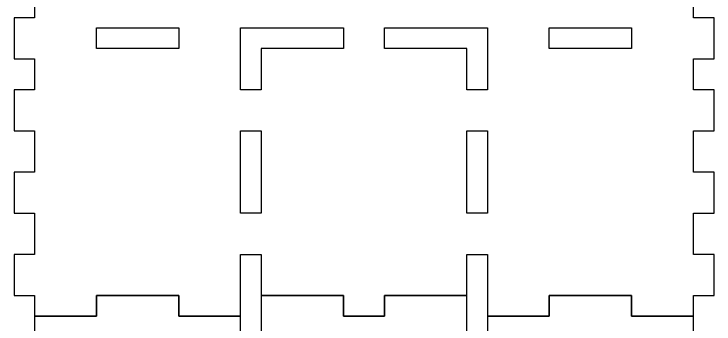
# Model space of a CAD drawing. Extents: x 0 to 964, y 737 to 1701.
# Drawn here: x 0.1 to 482, y 1029.1 to 1242.6 of the extents above; entities that cross this region are included whole.
import ezdxf

# ---------------------------------------------------------------- set-up
doc = ezdxf.new("R2010")
doc.units = 0
doc.layers.add('A0132_Printing', color=7, linetype='CONTINUOUS')

msp = doc.modelspace()

# ---------------------------------------------------------------- linework, layer by layer
at = {"layer": 'A0132_Printing', "color": 1}
for points in [[(14.298, 1261.294968), (14.298, 1240.034969), (0.125, 1240.034969), (0.125, 1211.68897), (14.298, 1211.68897), (14.298, 1190.42897), (0.125, 1190.42897), (0.125, 1162.081971), (14.298, 1162.081971), (14.298, 1133.735972), (0.125, 1133.735972), (0.125, 1105.388972), (14.298, 1105.388972), (14.298, 1077.042973), (0.125, 1077.042973), (0.125, 1048.695974), (14.298, 1048.695974), (14.298, 1034.522974), (56.817999, 1034.522974), (56.817999, 1048.695974), (113.510997, 1048.695974), (113.510997, 1034.522974), (156.029996, 1034.522974), (156.029996, 1048.695974), (156.029996, 1077.042973), (170.202996, 1077.042973), (170.202996, 1048.695974), (226.895994, 1048.695974), (226.895994, 1034.522974), (255.242994, 1034.522974), (255.242994, 1048.695974), (311.935992, 1048.695974), (311.935992, 1077.042973), (326.108992, 1077.042973), (326.108992, 1048.695974), (326.108992, 1034.522974), (368.628991, 1034.522974), (368.628991, 1048.695974), (425.321989, 1048.695974), (425.321989, 1034.522974), (467.841988, 1034.522974), (467.841988, 1048.695974), (482.014988, 1048.695974), (482.014988, 1077.042973), (467.841988, 1077.042973), (467.841988, 1105.388972), (482.014988, 1105.388972), (482.014988, 1133.735972), (467.841988, 1133.735972), (467.841988, 1162.081971), (482.014988, 1162.081971), (482.014988, 1190.42897), (467.841988, 1190.42897), (467.841988, 1211.68897), (482.014988, 1211.68897), (482.014988, 1240.034969), (467.841988, 1240.034969), (467.841988, 1261.294968)], [(156.030996, 1006.176975), (156.030996, 1034.522974), (113.510997, 1034.522974), (113.510997, 1048.695974), (56.817999, 1048.695974), (56.817999, 1034.522974), (14.298, 1034.522974), (14.298, 1006.176975)], [(311.935992, 1006.176975), (311.935992, 1034.522974), (311.935992, 1048.695974), (255.242994, 1048.695974), (255.242994, 1034.522974), (226.896994, 1034.522974), (226.896994, 1048.695974), (170.203996, 1048.695974), (170.203996, 1034.522974), (170.203996, 1006.176975)], [(467.841988, 1006.176975), (467.841988, 1034.522974), (425.321989, 1034.522974), (425.321989, 1048.695974), (368.628991, 1048.695974), (368.628991, 1034.522974), (326.108992, 1034.522974), (326.108992, 1006.176975)]]:
    msp.add_lwpolyline(points, dxfattribs=at)
for points in [[(113.510997, 1218.77597), (56.817999, 1218.77597), (56.817999, 1232.948969), (113.510997, 1232.948969)], [(226.895994, 1218.77597), (170.202996, 1218.77597), (170.202996, 1190.42997), (156.029996, 1190.42997), (156.029996, 1218.77597), (156.029996, 1232.948969), (170.202996, 1232.948969), (226.895994, 1232.948969)], [(255.242994, 1218.77597), (255.242994, 1232.948969), (311.935992, 1232.948969), (326.108992, 1232.948969), (326.108992, 1218.77597), (326.108992, 1190.42997), (311.935992, 1190.42997), (311.935992, 1218.77597)], [(425.321989, 1218.77597), (368.628991, 1218.77597), (368.628991, 1232.948969), (425.321989, 1232.948969)], [(170.203996, 1105.389972), (156.030996, 1105.389972), (156.030996, 1162.082971), (170.203996, 1162.082971)], [(326.108992, 1105.389972), (311.935992, 1105.389972), (311.935992, 1162.082971), (326.108992, 1162.082971)]]:
    msp.add_lwpolyline(points, close=True, dxfattribs=at)

doc.saveas('drawing.dxf')
